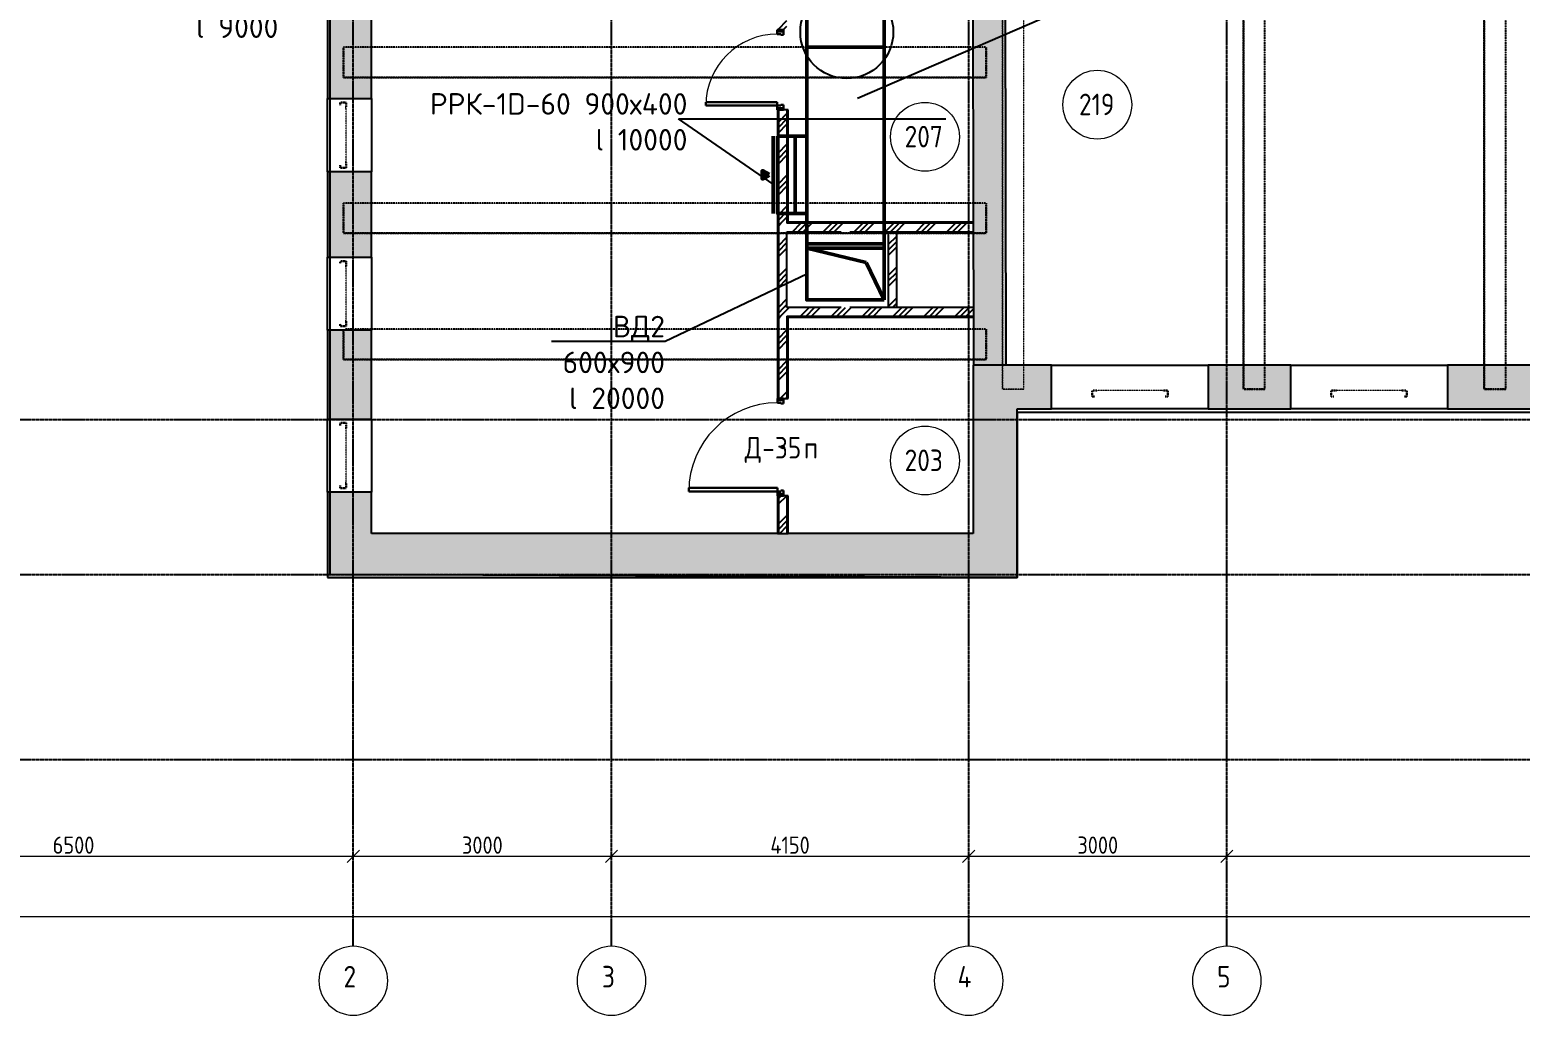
# Model space of a CAD drawing. Header units: millimetres. Extents: x -33838 to 476301, y -41806 to 120107.
# Drawn here: x 104941 to 122257, y -4664 to 6783 of the extents above; entities that cross this region are included whole.
import ezdxf
from ezdxf import colors
from ezdxf.entities.mleader import LeaderData, LeaderLine
from ezdxf.math import Vec2, Vec3

# ---------------------------------------------------------------- set-up
doc = ezdxf.new("R2010")
doc.units = ezdxf.units.MM
for name, pattern in [('ADSK_Линия сетки', [25, 20, -2.5, 0, -2.5]), ('ADSK_Сверху', [4.5, 3, -1.5]), ('ADSK_Снесено', [4.5, 3, -1.5])]:
    doc.linetypes.add(name, pattern=pattern)
for name, color, linetype, lineweight, true_color in [('_ Окна', 5, 'Continuous', 30, 0x0000ff), ('Стены внутренние', 5, 'Continuous', 18, 0x0000ff), ('Стены наружные', 1, 'ADSK_Снесено', 18, 0xff0000), ('Стены штриховка', 5, 'Continuous', 18, 0x0000ff)]:
    doc.layers.add(name, color=color, linetype=linetype, lineweight=lineweight, true_color=true_color)
for name, color, linetype, lineweight in [('Вытяжка', 5, 'Continuous', 60), ('Двери', 251, 'Continuous', 18), ('ДУ', 5, 'Continuous', 50), ('Каркас', 7, 'Continuous', 18), ('Марки дверей', 7, 'Continuous', 20), ('Марки помещений', 7, 'Continuous', 20), ('Окна', 251, 'Continuous', 18), ('Оси', 7, 'Continuous', 9)]:
    doc.layers.add(name, color=color, linetype=linetype, lineweight=lineweight)
doc.styles.add('GOST Common_1', font='GOST Common_0.ttf', dxfattribs={"width": 0.9, "height": 200})
doc.styles.add('ISOCPEUR', font='isocpeur.ttf', dxfattribs={"height": 250})
doc.dimstyles.new('ADSK_Основной_2_5_мм', dxfattribs={"dimscale": 304.8, "dimtxt": 251.428749, "dimasz": 0.463911, "dimexe": 0.492126, "dimexo": 0.492126, "dimgap": 0.098425, "dimtad": 1, "dimdec": 1, "dimrnd": 0.1, "dimdsep": 46, "dimtxsty": 'GOST Common_1', "dimblk1": 'OBLIQUE', "dimblk2": 'OBLIQUE', "dimsah": 1, "dimcen": 0.09, "dimdle": 0.492126, "dimazin": 2, "dimtfac": 1, "dimtdec": 4, "dimtix": 1, "dimtmove": 0, "dimatfit": 3, "dimfxl": 1, "dimtvp": 1, "dimtfill": 1, "dimtolj": 1, "dimtzin": 0, "dimlwd": 20, "dimlwe": 20, "dimarcsym": 2})
pattern_1 = [(45, (108139.4, 150), (-179.605, 179.605), []), (45, (108202.9, 150), (0, 359.21), []), (45, (108075.9, 150), (0, 359.21), [])]

# ---------------------------------------------------------------- blocks, each defined once
blk = doc.blocks.new('ADSK_БалкаЖБ_Прямоугольная - 250х280мм-845676-02 План 2-го этажа маркировочный')
at = {"layer": 'Каркас', "color": 253, "linetype": 'ADSK_Сверху', "true_color": 0xaaaaaa}
for p, q in [((-3195, 125), (-3195, -125)), ((-3195, 125), (3195, 125)), ((3195, -125), (3195, 125)), ((-3195, -125), (3195, -125))]:
    blk.add_line(p, q, dxfattribs=at)
at = {"layer": 'Каркас', "color": 253, "linetype": 'ADSK_Сверху', "true_color": 0xb2b2b2}
for p, q in [((-3195, -125), (-3195, 125)), ((3195, 125), (-3195, 125)), ((3195, 125), (3195, -125)), ((-3195, -125), (3195, -125))]:
    blk.add_line(p, q, dxfattribs=at)
blk = doc.blocks.new('Витраж-тент со смещением вовне - 60мм 30 сдвиг-1466942-02 План 2-го этажа маркировочный')
at = {"layer": '_ Окна', "color": 161, "linetype": 'ADSK_Сверху', "true_color": 0xaaaaff}
for p, q in [((-440, 25), (-440, -45)), ((-440, 25), (-410, 25)), ((-440, -45), (-440, 25)), ((440, 25), (410, 25)), ((440, -45), (440, 25)), ((440, -45), (440, 25)), ((-380, -45), (-440, -45)), ((-380, -35), (-380, -45)), ((380, -35), (380, -45)), ((380, -45), (440, -45))]:
    blk.add_line(p, q, dxfattribs=at)
at = {"layer": 'Окна', "color": 161, "linetype": 'ADSK_Сверху', "true_color": 0xaaaaff}
blk.add_line((-380, -45), (380, -45), dxfattribs=at)
blk = doc.blocks.new('Витраж-тент со смещением вовне - 60мм 30 сдвиг-1466941-02 План 2-го этажа маркировочный')
at = {"layer": '_ Окна', "color": 161, "linetype": 'ADSK_Сверху', "true_color": 0xaaaaff}
for p, q in [((-379, 25), (-379, -45)), ((-379, 25), (-349, 25)), ((-379, -45), (-379, 25)), ((379, 25), (349, 25)), ((379, -45), (379, 25)), ((379, -45), (379, 25)), ((-319, -45), (-379, -45)), ((-319, -35), (-319, -45)), ((319, -35), (319, -45)), ((319, -45), (379, -45))]:
    blk.add_line(p, q, dxfattribs=at)
at = {"layer": 'Окна', "color": 161, "linetype": 'ADSK_Сверху', "true_color": 0xaaaaff}
blk.add_line((-319, -45), (319, -45), dxfattribs=at)
blk = doc.blocks.new('AC_Дверь_Однопольная - Д-27п 930х2200h-1983248-02 План 2-го этажа маркировочный')
at = {"layer": 'Двери', "lineweight": 30}
for p, q in [((-415, 894), (-375, 894)), ((-415, 64), (-415, 894)), ((-375, 894), (-375, 64)), ((-465, 64), (-445, 64)), ((-465, -6), (-465, 64)), ((-445, 64), (-415, 64)), ((-445, -6), (-445, 64)), ((-445, 64), (-445, -6)), ((-375, 64), (-415, 64)), ((-415, 64), (-415, 24)), ((-415, 24), (-405, 24)), ((-405, 24), (-405, -6)), ((405, 24), (415, 24)), ((405, -6), (405, 24)), ((415, 64), (445, 64)), ((415, 24), (415, 64)), ((445, 64), (445, -6)), ((445, 64), (465, 64)), ((445, -6), (445, 64)), ((465, 64), (465, -6)), ((-445, -6), (-465, -6)), ((-405, -6), (-445, -6)), ((445, -6), (405, -6)), ((465, -6), (445, -6))]:
    blk.add_line(p, q, dxfattribs=at)
at = {"layer": 'Двери'}
blk.add_arc((-415, 64), 830, 0, 90, dxfattribs=at)
blk = doc.blocks.new('AC_Дверь_Однопольная - Д-35п 1130х2200h-1983217-02 План 2-го этажа маркировочный')
at = {"layer": 'Двери', "lineweight": 30}
for p, q in [((-515, 1092), (-475, 1092)), ((-515, 62), (-515, 1092)), ((-475, 1092), (-475, 62)), ((-565, 62), (-545, 62)), ((-565, -8), (-565, 62)), ((-545, 62), (-515, 62)), ((-545, -8), (-545, 62)), ((-545, 62), (-545, -8)), ((-475, 62), (-515, 62)), ((-515, 62), (-515, 22)), ((-515, 22), (-505, 22)), ((-505, 22), (-505, -8)), ((505, 22), (515, 22)), ((505, -8), (505, 22)), ((515, 62), (545, 62)), ((515, 22), (515, 62)), ((545, 62), (545, -8)), ((545, 62), (565, 62)), ((545, -8), (545, 62)), ((565, 62), (565, -8)), ((-545, -8), (-565, -8)), ((-505, -8), (-545, -8)), ((545, -8), (505, -8)), ((565, -8), (545, -8))]:
    blk.add_line(p, q, dxfattribs=at)
at = {"layer": 'Двери'}
blk.add_arc((-515, 62), 1030, 0, 90, dxfattribs=at)
blk = doc.blocks.new('Ось сетки - Круг_Ø8 мм-6577-02 План 2-го этажа маркировочный')
at = {"layer": 'Оси', "lineweight": 20}
for start, end in [(360, 180), (180, 360)]:
    blk.add_arc((0, 0), 4, start, end, dxfattribs=at)
blk = doc.blocks.new('ADSK_Марка_Помещение_ОдноЗначение - Номер-247393-02 План 2-го этажа маркировочный')
at = {"layer": 'Марки помещений'}
blk.add_circle((0, 0), 4, dxfattribs=at)
blk = doc.blocks.new('_Oblique')
at = {"color": 0, "linetype": 'ByBlock', "lineweight": -2}
blk.add_line((-0.5, -0.5), (0.5, 0.5), dxfattribs=at)
blk = doc.blocks.new('*D1559')
at = {"color": 0, "lineweight": 20, "transparency": 16777216}
for p, q in [((102049, -2818), (108849, -2818)), ((102199, -2868), (102199, -2968)), ((108699, -2868), (108699, -2968))]:
    blk.add_line(p, q, dxfattribs=at)
at = {"layer": 'Defpoints', "color": 0, "transparency": 16777216}
for p in [(102199, -2718), (108699, -2718), (108699, -2818)]:
    blk.add_point(p, dxfattribs=at)
at = {"color": 0, "lineweight": 20, "transparency": 16777216, "xscale": 141.4, "yscale": 141.4, "zscale": 141.4, "rotation": 180}
blk.add_blockref('_Oblique', (102199, -2818), dxfattribs=at)
at = {"color": 0, "lineweight": 20, "transparency": 16777216, "xscale": 141.4, "yscale": 141.4, "zscale": 141.4}
blk.add_blockref('_Oblique', (108699, -2818), dxfattribs=at)
at = {"color": 0, "lineweight": 25, "transparency": 16777216, "insert": (105449, -2688), "char_height": 200, "width": 756.84, "attachment_point": 5, "style": 'GOST Common_1', "bg_fill": 3, "box_fill_scale": 1.1, "bg_fill_color": 256, "bg_fill_true_color": 13158600, "bg_fill_transparency": 0}
blk.add_mtext('\\A1;6500', dxfattribs=at)
blk = doc.blocks.new('*D1560')
at = {"color": 0, "lineweight": 20, "transparency": 16777216}
for p, q in [((108549, -2818), (111849, -2818)), ((108699, -2868), (108699, -2968)), ((111699, -2868), (111699, -2968))]:
    blk.add_line(p, q, dxfattribs=at)
at = {"layer": 'Defpoints', "color": 0, "transparency": 16777216}
for p in [(108699, -2718), (111699, -2718), (111699, -2818)]:
    blk.add_point(p, dxfattribs=at)
at = {"color": 0, "lineweight": 20, "transparency": 16777216, "xscale": 141.4, "yscale": 141.4, "zscale": 141.4, "rotation": 180}
blk.add_blockref('_Oblique', (108699, -2818), dxfattribs=at)
at = {"color": 0, "lineweight": 20, "transparency": 16777216, "xscale": 141.4, "yscale": 141.4, "zscale": 141.4}
blk.add_blockref('_Oblique', (111699, -2818), dxfattribs=at)
at = {"color": 0, "lineweight": 25, "transparency": 16777216, "insert": (110199, -2688), "char_height": 200, "width": 756.84, "attachment_point": 5, "style": 'GOST Common_1', "bg_fill": 3, "box_fill_scale": 1.1, "bg_fill_color": 256, "bg_fill_true_color": 13158600, "bg_fill_transparency": 0}
blk.add_mtext('\\A1;3000', dxfattribs=at)
blk = doc.blocks.new('*D1561')
at = {"color": 0, "lineweight": 20, "transparency": 16777216}
for p, q in [((111549, -2818), (115999, -2818)), ((111699, -2868), (111699, -2968)), ((115849, -2868), (115849, -2968))]:
    blk.add_line(p, q, dxfattribs=at)
at = {"layer": 'Defpoints', "color": 0, "transparency": 16777216}
for p in [(111699, -2718), (115849, -2718), (115849, -2818)]:
    blk.add_point(p, dxfattribs=at)
at = {"color": 0, "lineweight": 20, "transparency": 16777216, "xscale": 141.4, "yscale": 141.4, "zscale": 141.4, "rotation": 180}
blk.add_blockref('_Oblique', (111699, -2818), dxfattribs=at)
at = {"color": 0, "lineweight": 20, "transparency": 16777216, "xscale": 141.4, "yscale": 141.4, "zscale": 141.4}
blk.add_blockref('_Oblique', (115849, -2818), dxfattribs=at)
at = {"color": 0, "lineweight": 25, "transparency": 16777216, "insert": (113774, -2688), "char_height": 200, "width": 726.16, "attachment_point": 5, "style": 'GOST Common_1', "bg_fill": 3, "box_fill_scale": 1.1, "bg_fill_color": 256, "bg_fill_true_color": 13158600, "bg_fill_transparency": 0}
blk.add_mtext('\\A1;4150', dxfattribs=at)
blk = doc.blocks.new('*D1562')
at = {"color": 0, "lineweight": 20, "transparency": 16777216}
for p, q in [((115699, -2818), (118999, -2818)), ((115849, -2868), (115849, -2968)), ((118849, -2868), (118849, -2968))]:
    blk.add_line(p, q, dxfattribs=at)
at = {"layer": 'Defpoints', "color": 0, "transparency": 16777216}
for p in [(115849, -2718), (118849, -2718), (118849, -2818)]:
    blk.add_point(p, dxfattribs=at)
at = {"color": 0, "lineweight": 20, "transparency": 16777216, "xscale": 141.4, "yscale": 141.4, "zscale": 141.4, "rotation": 180}
blk.add_blockref('_Oblique', (115849, -2818), dxfattribs=at)
at = {"color": 0, "lineweight": 20, "transparency": 16777216, "xscale": 141.4, "yscale": 141.4, "zscale": 141.4}
blk.add_blockref('_Oblique', (118849, -2818), dxfattribs=at)
at = {"color": 0, "lineweight": 25, "transparency": 16777216, "insert": (117349, -2688), "char_height": 200, "width": 756.84, "attachment_point": 5, "style": 'GOST Common_1', "bg_fill": 3, "box_fill_scale": 1.1, "bg_fill_color": 256, "bg_fill_true_color": 13158600, "bg_fill_transparency": 0}
blk.add_mtext('\\A1;3000', dxfattribs=at)
blk = doc.blocks.new('*D1563')
at = {"color": 0, "lineweight": 20, "transparency": 16777216}
for p, q in [((118699, -2818), (126899, -2818)), ((118849, -2868), (118849, -2968)), ((126749, -2868), (126749, -2968))]:
    blk.add_line(p, q, dxfattribs=at)
at = {"layer": 'Defpoints', "color": 0, "transparency": 16777216}
for p in [(118849, -2718), (126749, -2718), (126749, -2818)]:
    blk.add_point(p, dxfattribs=at)
at = {"color": 0, "lineweight": 20, "transparency": 16777216, "xscale": 141.4, "yscale": 141.4, "zscale": 141.4, "rotation": 180}
blk.add_blockref('_Oblique', (118849, -2818), dxfattribs=at)
at = {"color": 0, "lineweight": 20, "transparency": 16777216, "xscale": 141.4, "yscale": 141.4, "zscale": 141.4}
blk.add_blockref('_Oblique', (126749, -2818), dxfattribs=at)
at = {"color": 0, "lineweight": 25, "transparency": 16777216, "insert": (122799, -2688), "char_height": 200, "width": 756.84, "attachment_point": 5, "style": 'GOST Common_1', "bg_fill": 3, "box_fill_scale": 1.1, "bg_fill_color": 256, "bg_fill_true_color": 13158600, "bg_fill_transparency": 0}
blk.add_mtext('\\A1;7900', dxfattribs=at)
blk = doc.blocks.new('*D1578')
at = {"color": 0, "lineweight": 20, "transparency": 16777216}
for p, q in [((102049, -3518), (164199, -3518)), ((102199, -3568), (102199, -3668)), ((164049, -3568), (164049, -3668))]:
    blk.add_line(p, q, dxfattribs=at)
at = {"layer": 'Defpoints', "color": 0, "transparency": 16777216}
for p in [(102199, -3418), (164049, -3418), (164049, -3518)]:
    blk.add_point(p, dxfattribs=at)
at = {"color": 0, "lineweight": 20, "transparency": 16777216, "xscale": 141.4, "yscale": 141.4, "zscale": 141.4, "rotation": 180}
blk.add_blockref('_Oblique', (102199, -3518), dxfattribs=at)
at = {"color": 0, "lineweight": 20, "transparency": 16777216, "xscale": 141.4, "yscale": 141.4, "zscale": 141.4}
blk.add_blockref('_Oblique', (164049, -3518), dxfattribs=at)
at = {"color": 0, "lineweight": 25, "transparency": 16777216, "insert": (133124, -3388), "char_height": 200, "width": 889.8, "attachment_point": 5, "style": 'GOST Common_1', "bg_fill": 3, "box_fill_scale": 1.1, "bg_fill_color": 256, "bg_fill_true_color": 13158600, "bg_fill_transparency": 0}
blk.add_mtext('\\A1;61850', dxfattribs=at)
blk = doc.blocks.new('ADSK_Марка_Дверь - Типоразмер_ADSK_Марка-58376-02 План 2-го этажа маркировочный')
at = {"layer": 'Марки дверей', "lineweight": 9}
blk.add_circle((0, 0), 0.2, dxfattribs=at)
blk = doc.blocks.new('*U2698')
for p, q in [((0, 450), (0, -450)), ((0, 0), (0, 50))]:
    blk.add_line(p, q)
at = {"layer": 'Вытяжка'}
blk.add_lwpolyline([(45, 0), (122, -44), (122, 44)], close=True, dxfattribs=at)

msp = doc.modelspace()

# ---------------------------------------------------------------- hatches: boundary and pattern name
at = {"layer": 'Стены внутренние', "lineweight": 25, "true_color": 0x636466}
msp.add_hatch(color=251, dxfattribs=at).paths.add_polyline_path([(115904.90321, 2889.13153), (116284.90248, 2889.877), (116272.19395, 9367.95503), (115892.19468, 9367.20956), (115904.85331, 2914.57103)])
h = msp.add_hatch(dxfattribs=at)
h.set_pattern_fill('FP_1', color=251, style=0, pattern_type=2)
h.set_pattern_definition(pattern_1)
h.paths.add_polyline_path([(113663.27531, 4537.84524), (113738.27531, 4537.84524), (113738.27531, 5853.39612), (113638.27531, 5853.39612), (113638.27531, 4537.84524)])
h.paths.add_polyline_path([(113738.27531, 6783.39612), (113738.27531, 7106.8724), (113638.27531, 7106.8724), (113638.27531, 6783.39612), (113696.27531, 6783.39612)])
h = msp.add_hatch(dxfattribs=at)
h.set_pattern_fill('FP_1', color=251, style=0, pattern_type=2)
h.set_pattern_definition(pattern_1)
h.paths.add_polyline_path([(113638.27531, 3555.78828), (113738.27531, 3555.78828), (113738.27531, 4537.84524), (113638.27531, 4537.84524), (113638.27531, 3572.43799)])
h = msp.add_hatch(dxfattribs=at)
h.set_pattern_fill('FP_1', color=251, style=0, pattern_type=2)
h.set_pattern_definition(pattern_1)
h.paths.add_polyline_path([(115901.86499, 4437.84524), (115901.66881, 4537.84524), (113738.27531, 4537.84524), (113738.27531, 4437.84524), (115901.66881, 4437.84524)])
h = msp.add_hatch(dxfattribs=at)
h.set_pattern_fill('FP_1', color=251, style=0, pattern_type=2)
h.set_pattern_definition([(45, (108682.94, 150), (-179.605, 179.605), []), (45, (108746.44, 150), (0, 359.21), []), (45, (108619.44, 150), (0, 359.21), [])])
h.paths.add_polyline_path([(115012.8141, 3555.78828), (115012.8141, 4437.84524), (114912.8141, 4437.84524), (114912.8141, 3555.78828)])
h = msp.add_hatch(dxfattribs=at)
h.set_pattern_fill('FP_1', color=251, style=0, pattern_type=2)
h.set_pattern_definition(pattern_1)
h.paths.add_polyline_path([(115892.19468, 3455.78828), (115903.79156, 3455.78828), (115903.59538, 3555.78828), (113638.27531, 3555.78828), (113638.27531, 3455.78828), (115356.51448, 3455.78828)])
h = msp.add_hatch(dxfattribs=at)
h.set_pattern_fill('FP_1', color=251, style=0, pattern_type=2)
h.set_pattern_definition(pattern_1)
h.paths.add_polyline_path([(113696.27531, 932.0206), (113738.27531, 932.0206), (113738.27531, 1371.39612), (113638.27531, 1371.39612), (113638.27531, 932.0206)])
h.paths.add_polyline_path([(113738.27531, 2501.39612), (113738.27531, 3455.78828), (113638.27531, 3455.78828), (113638.27531, 2501.39612), (113696.27531, 2501.39612)])
at = {"layer": 'Стены наружные', "linetype": 'Continuous', "lineweight": 25, "true_color": 0x636466}
h = msp.add_hatch(color=251, dxfattribs=at)
h.paths.add_polyline_path([(108910.19304, 422.0206), (108910.19304, 1412.1159), (108400.19304, 1412.1159), (108400.19304, 422.0206), (108781.75821, 422.0206)])
h.paths.add_polyline_path([(108781.75821, 2262.1159), (108910.19304, 2262.1159), (108910.19304, 3293.48647), (108400.19304, 3293.48647), (108400.19304, 2262.1159), (108779.73866, 2262.1159)])
h.paths.add_polyline_path([(108777.09317, 4143.48647), (108910.19304, 4143.48647), (108910.19304, 5135.14071), (108400.19304, 5135.14071), (108400.19304, 4143.48647), (108770.96098, 4143.48647)])
h.paths.add_polyline_path([(108781.75821, 5985.14071), (108910.19304, 5985.14071), (108910.19304, 6962.01708), (108400.19304, 6962.01708), (108400.19304, 5985.14071), (108774.50352, 5985.14071)])
h.paths.add_polyline_path([(108770.96098, 7812.01708), (108910.19304, 7812.01708), (108910.19304, 8679.25245), (108400.19304, 8679.25245), (108400.19304, 7812.01708)])
for points in [[(115902.39698, 932.0206), (116412.39698, 932.0206), (116412.39698, 2889.50427), (115902.39698, 2889.13153), (115902.39698, 2615.30593)], [(114587.16569, 422.0206), (116412.39698, 422.0206), (116412.39698, 932.0206), (108910.19304, 932.0206), (108910.19304, 422.0206), (109504.52328, 422.0206)]]:
    msp.add_hatch(color=251, dxfattribs=at).paths.add_polyline_path(points)
h = msp.add_hatch(color=251, dxfattribs=at)
h.paths.add_polyline_path([(150165.66254, 2379.50427), (150686.33128, 2379.50427), (150686.33128, 2889.50427), (149625.02359, 2889.50427), (149625.02359, 2379.50427)])
h.paths.add_polyline_path([(147805.02359, 2379.50427), (147805.02359, 2889.50427), (146815.58462, 2889.50427), (146815.58462, 2379.50427), (147624.34134, 2379.50427)])
h.paths.add_polyline_path([(144016.97567, 2379.50427), (144995.58462, 2379.50427), (144995.58462, 2889.50427), (144016.97567, 2889.50427), (144016.97567, 2714.83314)])
h.paths.add_polyline_path([(141209.00591, 2379.50427), (142196.97567, 2379.50427), (142196.97567, 2889.50427), (141209.00591, 2889.50427), (141209.00591, 2714.83314)])
h.paths.add_polyline_path([(138659.84039, 2379.50427), (139389.00591, 2379.50427), (139389.00591, 2889.50427), (138360.25895, 2889.50427), (138360.25895, 2379.50427)])
h.paths.add_polyline_path([(135333.3475, 2379.50427), (136540.25895, 2379.50427), (136540.25895, 2889.50427), (135333.3475, 2889.50427), (135333.3475, 2714.83314)])
h.paths.add_polyline_path([(132532.85559, 2379.50427), (133933.3475, 2379.50427), (133933.3475, 2889.50427), (132532.85559, 2889.50427), (132532.85559, 2714.83314)])
h.paths.add_polyline_path([(131132.85559, 2379.50427), (131132.85559, 2889.50427), (129903.39975, 2889.50427), (129903.39975, 2379.50427), (130908.57335, 2379.50427)])
h.paths.add_polyline_path([(127919.58131, 2379.50427), (128083.39975, 2379.50427), (128083.39975, 2889.50427), (127094.76194, 2889.50427), (127094.76194, 2379.50427), (127293.77171, 2379.50427)])
h.paths.add_polyline_path([(125274.76194, 2379.50427), (125274.76194, 2889.50427), (124257.12095, 2889.50427), (124257.12095, 2379.50427), (124752.4505, 2379.50427)])
h.paths.add_polyline_path([(116412.39698, 2379.50427), (116813.1385, 2379.50427), (116813.1385, 2889.50427), (116412.39698, 2889.50427), (116412.39698, 2749.36727)])
h.paths.add_polyline_path([(122004.70528, 2379.50427), (122437.12095, 2379.50427), (122437.12095, 2889.50427), (121410.898, 2889.50427), (121410.898, 2379.50427)])
h.paths.add_polyline_path([(119590.898, 2379.50427), (119590.898, 2889.50427), (118633.1385, 2889.50427), (118633.1385, 2379.50427)])

# ---------------------------------------------------------------- linework, layer by layer
at = {"linetype": 'ADSK_Линия сетки', "lineweight": 25}
for p, q in [((108699.30993, -3863.55169), (108699.30993, 44571.85247)), ((111699.30993, -3863.55169), (111699.30993, 44571.85247)), ((115849.30993, -3863.55169), (115849.30993, 21818.8012)), ((118849.30993, -3863.55169), (118849.30993, 21818.8012)), ((97053.17482, 2256.78828), (165281.11784, 2256.78828)), ((97053.17482, 456.78828), (165281.11784, 456.78828)), ((97053.17482, -1693.21172), (142481.75547, -1693.21172))]:
    msp.add_line(p, q, dxfattribs=at)
msp.add_circle((114433.30733, 6758.13941), 539.82365)
at = {"layer": 'ДУ'}
for p, q in [((113968.60421, 4296.19979), (114868.60421, 4296.19979)), ((114657.95158, 4081.4772), (113968.60421, 4246.19979)), ((114868.60421, 3646.19979), (114657.95158, 4081.4772))]:
    msp.add_line(p, q, dxfattribs=at)
for points in [[(113968.60421, 4246.19979), (114868.60421, 4246.19979), (114868.60421, 7888.49653), (113968.60421, 7888.49653)], [(113968.60421, 6580.35441), (114868.60421, 6580.35441), (114868.60421, 6965.22898), (113968.60421, 6965.22898)], [(113629.73383, 5548.94521), (113833.76487, 5548.94521), (113833.76487, 4648.94521), (113629.73383, 4648.94521)], [(113833.76487, 5548.94521), (113968.60421, 5548.94521), (113968.60421, 4648.94521), (113833.76487, 4648.94521)], [(114868.60421, 3646.19979), (113968.60421, 3646.19979), (113968.60421, 4246.19979), (114868.60421, 4246.19979)]]:
    msp.add_lwpolyline(points, close=True, dxfattribs=at)
at = {"layer": 'Каркас', "color": 251, "linetype": 'ADSK_Сверху', "lineweight": 25, "true_color": 0x636466}
for p, q in [((119040.34241, 8999.43061), (119040.34241, 2610.01988)), ((119040.34241, 2610.01988), (119040.34241, 8999.43061)), ((119290.34241, 2610.01988), (119290.34241, 8999.43061)), ((119290.34241, 2610.01988), (119290.34241, 8999.43061)), ((121840.34241, 8999.43061), (121840.34241, 2610.01988)), ((121840.34241, 2610.01988), (121840.34241, 8999.43061)), ((122090.34241, 2610.01988), (122090.34241, 8999.43061)), ((122090.34241, 2610.01988), (122090.34241, 8999.43061)), ((108587.07968, 6230.35441), (108587.07968, 6580.35441)), ((108587.07968, 6580.35441), (108587.07968, 6230.35441)), ((116054.11068, 6580.35441), (108587.07968, 6580.35441)), ((116054.11068, 6580.35441), (108587.07968, 6580.35441)), ((116054.11068, 6230.35441), (116054.11068, 6580.35441)), ((116054.11068, 6580.35441), (116054.11068, 6230.35441)), ((108587.07968, 6230.35441), (116054.11068, 6230.35441)), ((116054.11068, 6230.35441), (108587.07968, 6230.35441)), ((108587.07968, 4419.31137), (108587.07968, 4769.31137)), ((108587.07968, 4769.31137), (108587.07968, 4419.31137)), ((116054.11068, 4769.31137), (108587.07968, 4769.31137)), ((116054.11068, 4769.31137), (108587.07968, 4769.31137)), ((116054.11068, 4419.31137), (116054.11068, 4769.31137)), ((116054.11068, 4769.31137), (116054.11068, 4419.31137)), ((108587.07968, 4419.31137), (116054.11068, 4419.31137)), ((116054.11068, 4419.31137), (108587.07968, 4419.31137)), ((108587.07968, 2955.22959), (108587.07968, 3293.48647)), ((108587.07968, 3293.48647), (108587.07968, 2955.22959)), ((116054.11068, 3305.22959), (108605.19304, 3305.22959)), ((116054.11068, 3305.22959), (108605.19304, 3305.22959)), ((116054.11068, 2955.22959), (116054.11068, 3305.22959)), ((116054.11068, 3305.22959), (116054.11068, 2955.22959)), ((108587.07968, 2955.22959), (116054.11068, 2955.22959)), ((116054.11068, 2955.22959), (108587.07968, 2955.22959)), ((119040.34241, 2610.01988), (119290.34241, 2610.01988)), ((119290.34241, 2610.01988), (119040.34241, 2610.01988)), ((121840.34241, 2610.01988), (122090.34241, 2610.01988)), ((122090.34241, 2610.01988), (121840.34241, 2610.01988))]:
    msp.add_line(p, q, dxfattribs=at)
at = {"layer": 'Стены внутренние', "color": 251, "lineweight": 25, "true_color": 0x636466}
for p, q in [((115892.78089, 9068.39612), (115901.64527, 4549.84524)), ((116284.90248, 2889.877), (116274.14036, 8375.78828)), ((113626.27531, 5853.39612), (113626.27531, 2501.39612)), ((113753.27531, 5853.39612), (113696.27531, 5853.39612)), ((113753.27531, 4549.84524), (113753.27531, 5853.39612)), ((115901.64527, 4549.84524), (113753.27531, 4549.84524)), ((115901.64919, 4547.84524), (115903.81118, 3445.78828)), ((113738.27531, 3555.78828), (113738.27531, 4437.84524)), ((113738.27531, 4437.84524), (114369.27531, 4437.84524)), ((114469.27531, 4437.84524), (115901.86499, 4437.84524)), ((114912.8141, 4437.84524), (114912.8141, 3555.78828)), ((115012.8141, 3555.78828), (115012.8141, 4437.84524)), ((114369.27531, 3555.78828), (113738.27531, 3555.78828)), ((115903.59538, 3555.78828), (114469.27531, 3555.78828)), ((113750.27531, 3443.78828), (115903.8151, 3443.78828)), ((113750.27531, 2501.39612), (113750.27531, 3443.78828)), ((115903.8151, 3443.78828), (115904.90321, 2889.13153)), ((115904.90321, 2889.13153), (116284.90248, 2889.877)), ((113696.27531, 2501.39612), (113750.27531, 2501.39612)), ((113626.27531, 1371.39612), (113626.27531, 932.0206)), ((113750.27531, 1371.39612), (113696.27531, 1371.39612)), ((113750.27531, 932.0206), (113750.27531, 1371.39612)), ((113628.27531, 932.0206), (113748.27531, 932.0206))]:
    msp.add_line(p, q, dxfattribs=at)
at = {"layer": 'Стены наружные', "color": 251, "linetype": 'Continuous', "lineweight": 25, "true_color": 0x636466}
for p, q in [((108400.19304, 6962.01708), (108400.19304, 5985.14071)), ((108910.19304, 5985.14071), (108910.19304, 6962.01708)), ((108400.19304, 5985.14071), (108910.19304, 5985.14071)), ((108400.19304, 5135.14071), (108400.19304, 5985.14071)), ((108910.19304, 5985.14071), (108910.19304, 5135.14071)), ((108400.19304, 5135.14071), (108400.19304, 4143.48647)), ((108910.19304, 5135.14071), (108400.19304, 5135.14071)), ((108910.19304, 4143.48647), (108910.19304, 5135.14071)), ((108400.19304, 4143.48647), (108910.19304, 4143.48647)), ((108400.19304, 3293.48647), (108400.19304, 4143.48647)), ((108910.19304, 4143.48647), (108910.19304, 3293.48647)), ((108400.19304, 3293.48647), (108400.19304, 2262.1159)), ((108910.19304, 3293.48647), (108400.19304, 3293.48647)), ((108910.19304, 2262.1159), (108910.19304, 3293.48647)), ((116813.1385, 2889.50427), (115902.39698, 2889.50427)), ((115902.39698, 2889.50427), (115902.39698, 932.0206)), ((116813.1385, 2379.50427), (116813.1385, 2889.50427)), ((116813.1385, 2889.50427), (118633.1385, 2889.50427)), ((119590.898, 2889.50427), (118633.1385, 2889.50427)), ((118633.1385, 2889.50427), (118633.1385, 2379.50427)), ((119590.898, 2379.50427), (119590.898, 2889.50427)), ((119590.898, 2889.50427), (121410.898, 2889.50427)), ((122437.12095, 2889.50427), (121410.898, 2889.50427)), ((121410.898, 2889.50427), (121410.898, 2379.50427)), ((108400.19304, 2262.1159), (108910.19304, 2262.1159)), ((108400.19304, 1412.1159), (108400.19304, 2262.1159)), ((108910.19304, 2262.1159), (108910.19304, 1412.1159)), ((116412.39698, 422.0206), (116412.39698, 2379.50427)), ((116412.39698, 2379.50427), (116813.1385, 2379.50427)), ((118633.1385, 2379.50427), (116813.1385, 2379.50427)), ((118633.1385, 2379.50427), (119590.898, 2379.50427)), ((121410.898, 2379.50427), (119590.898, 2379.50427)), ((121410.898, 2379.50427), (122437.12095, 2379.50427)), ((108400.19304, 1412.1159), (108400.19304, 422.0206)), ((108910.19304, 1412.1159), (108400.19304, 1412.1159)), ((108910.19304, 932.0206), (108910.19304, 1412.1159)), ((113626.27531, 932.0206), (108910.19304, 932.0206)), ((115902.39698, 932.0206), (113750.27531, 932.0206)), ((108400.19304, 422.0206), (116412.39698, 422.0206))]:
    msp.add_line(p, q, dxfattribs=at)
at = {"layer": 'Стены штриховка', "color": 251, "lineweight": 25, "true_color": 0x636466}
for p, q in [((113628.27531, 5853.39612), (113628.27531, 4549.84524)), ((113638.27531, 5853.39612), (113638.27531, 2501.39612)), ((113738.27531, 5853.39612), (113738.27531, 4537.84524)), ((113744.27531, 5853.39612), (113744.27531, 4549.84524)), ((113628.27531, 4549.84524), (113626.27531, 4549.84524)), ((113628.27531, 4547.84524), (113628.27531, 3445.78828)), ((113738.27531, 4549.84524), (113753.27531, 4549.84524)), ((115901.64919, 4547.84524), (113738.27531, 4547.84524)), ((115901.66881, 4537.84524), (113738.27531, 4537.84524)), ((115901.64919, 4547.84524), (115901.64527, 4549.84524)), ((113628.27531, 3455.78828), (113626.27531, 3455.78828)), ((113628.27531, 3443.78828), (113626.27531, 3443.78828)), ((113628.27531, 3443.78828), (113628.27531, 2501.39612)), ((113738.27531, 3455.78828), (115903.79156, 3455.78828)), ((113738.27531, 3455.78828), (113738.27531, 2501.39612)), ((113738.27531, 3445.78828), (115903.81118, 3445.78828)), ((113748.27531, 3443.78828), (113748.27531, 2501.39612)), ((115903.8151, 3443.78828), (115903.81118, 3445.78828)), ((113628.27531, 1371.39612), (113628.27531, 932.0206)), ((113638.27531, 1371.39612), (113638.27531, 932.0206)), ((113738.27531, 1371.39612), (113738.27531, 932.0206)), ((113748.27531, 1371.39612), (113748.27531, 932.0206)), ((113626.27531, 932.0206), (113628.27531, 932.0206)), ((113748.27531, 932.0206), (113750.27531, 932.0206))]:
    msp.add_line(p, q, dxfattribs=at)

# ---------------------------------------------------------------- block references
at = {"lineweight": 25, "xscale": 99.99999999999993, "yscale": 99.99999999999993, "zscale": 99.99999999999993}
for p in [(108699.30993, -4263.55169), (111699.30993, -4263.55169), (115849.30993, -4263.55169), (118849.30993, -4263.55169)]:
    msp.add_blockref('Ось сетки - Круг_Ø8 мм-6577-02 План 2-го этажа маркировочный', p, dxfattribs=at)
at = {"layer": '_ Окна', "color": 251, "linetype": 'ADSK_Сверху', "lineweight": 25, "true_color": 0x636466}
for name, p, rotation in [('Витраж-тент со смещением вовне - 60мм 30 сдвиг-1466941-02 План 2-го этажа маркировочный', (108570.19304, 5560.14071), 89.99999999999993), ('Витраж-тент со смещением вовне - 60мм 30 сдвиг-1466941-02 План 2-го этажа маркировочный', (108570.19304, 3718.48647), 89.99999999999993), ('Витраж-тент со смещением вовне - 60мм 30 сдвиг-1466942-02 План 2-го этажа маркировочный', (117723.1385, 2549.50427), 180), ('Витраж-тент со смещением вовне - 60мм 30 сдвиг-1466942-02 План 2-го этажа маркировочный', (120500.898, 2549.50427), 180), ('Витраж-тент со смещением вовне - 60мм 30 сдвиг-1466941-02 План 2-го этажа маркировочный', (108570.19304, 1837.1159), 89.99999999999993)]:
    msp.add_blockref(name, p, dxfattribs=dict(at, rotation=rotation))
at = {"layer": 'Двери', "color": 251, "lineweight": 25, "true_color": 0x636466}
for name, p, rotation in [('AC_Дверь_Однопольная - Д-27п 930х2200h-1983248-02 План 2-го этажа маркировочный', (113689.77531, 6318.39612), 90.0000000000001), ('AC_Дверь_Однопольная - Д-35п 1130х2200h-1983217-02 План 2-го этажа маркировочный', (113688.27531, 1936.39612), 89.9999999999999)]:
    msp.add_blockref(name, p, dxfattribs=dict(at, rotation=rotation))
at = {"layer": 'ДУ', "rotation": 180.0000000003023}
msp.add_blockref('*U2698', (113576.59581, 5098.94521), dxfattribs=at)
at = {"layer": 'Каркас', "color": 251, "linetype": 'ADSK_Сверху', "lineweight": 25, "true_color": 0x636466, "rotation": 89.99999999999991}
msp.add_blockref('ADSK_БалкаЖБ_Прямоугольная - 250х280мм-845676-02 План 2-го этажа маркировочный', (116365.34241, 5804.72525), dxfattribs=at)
at = {"layer": 'Марки дверей', "color": 251, "lineweight": 25, "true_color": 0x636466, "xscale": 99.99999999999993, "yscale": 99.99999999999993, "zscale": 99.99999999999993}
msp.add_blockref('ADSK_Марка_Дверь - Типоразмер_ADSK_Марка-58376-02 План 2-го этажа маркировочный', (113688.27531, 1936.39612), dxfattribs=at)
at = {"layer": 'Марки помещений', "color": 251, "lineweight": 25, "true_color": 0x636466, "xscale": 99.99999999999993, "yscale": 99.99999999999993, "zscale": 99.99999999999993}
for p in [(117343.08173, 5913.62629), (115341.19311, 5540.13883), (115341.19311, 1779.61195)]:
    msp.add_blockref('ADSK_Марка_Помещение_ОдноЗначение - Номер-247393-02 План 2-го этажа маркировочный', p, dxfattribs=at)

# ---------------------------------------------------------------- texts
at = {"lineweight": 25, "char_height": 250, "attachment_point": 1, "style": 'ISOCPEUR'}
for s, insert, width in [('\\fGOST Common|b0|i0|c204|p34|;\\W.9;2', (108585.52926, -4091.01834), 274.177125), ('\\fGOST Common|b0|i0|c204|p34|;\\W.9;3', (111588.22926, -4091.01834), 266.9619375), ('\\fGOST Common|b0|i0|c204|p34|;\\W.9;4', (115720.67926, -4091.01834), 310.2530625), ('\\fGOST Common|b0|i0|c204|p34|;\\W.9;5', (118735.52926, -4091.01834), 274.177125)]:
    msp.add_mtext(s, dxfattribs=dict(at, insert=insert, width=width))
at = {"layer": 'Марки дверей', "color": 251, "lineweight": 25, "true_color": 0x636466, "char_height": 250, "attachment_point": 1, "style": 'GOST Common_1'}
for s, insert, width in [('\\fGOST Common|b0|i0|c204|p34|;\\W.9;Д', (113248.44604, 2053.40921), 245.316375), ('-35', (113450.85229, 2053.40921), 584.4301875), ('\\fGOST Common|b0|i0|c204|p34|;\\W.9;п', (113933.05541, 2053.40921), 194.8100625)]:
    msp.add_mtext(s, dxfattribs=dict(at, insert=insert, width=width))
at = {"layer": 'Марки помещений', "color": 251, "lineweight": 25, "true_color": 0x636466, "char_height": 250, "attachment_point": 1, "style": 'GOST Common_1'}
for s, insert, width in [('219', (117130.67447, 6041.35137), 526.7086875), ('207', (115104.93585, 5667.8639), 584.4301875), ('203', (115104.93585, 1907.33702), 584.4301875)]:
    msp.add_mtext(s, dxfattribs=dict(at, insert=insert, width=width))

# ---------------------------------------------------------------- leaders
ml = msp.add_multileader_mtext('Standard')
ml.set_content('РРК-1-60 600х600\\Pl 9000', color=256, style='ISOCPEUR')
ml.set_leader_properties()
ml.build(insert=Vec2(0, 0))
ml.multileader.update_dxf_attribs({"text_left_attachment_type": 6, "text_right_attachment_type": 6, "dogleg_length": 0.36, "arrow_head_size": 0.18})
ctx = ml.context
ctx.base_point, ctx.char_height, ctx.arrow_head_size, ctx.landing_gap_size, ctx.plane_origin = Vec3(105078.21554, 7055.88805), 250, 0.18, 0.09, Vec3(109864.85213, 8817.83569)
ctx.left_attachment, ctx.right_attachment, ctx.text_align_type = 6, 6, 2
notes = []
notes.append((ctx, [(1, (1, 1, 0), (107828.75554, 7055.88805), (-1, 0), 0.36, [(0, [(109358.98534, 7878.76731)], 0, [])])]))
ctx.mtext.insert, ctx.mtext.alignment, ctx.mtext.flow_direction = Vec3(107828.30554, 7355.88805), 3, 5
at = {"ltscale": 10}
ml = msp.add_multileader_mtext('Standard', dxfattribs=at)
ml.set_content('600х900', color=256, style='ISOCPEUR')
ml.set_leader_properties()
ml.build(insert=Vec2(0, 0))
ml.multileader.update_dxf_attribs({"text_left_attachment_type": 6, "text_right_attachment_type": 6, "dogleg_length": 0.36, "arrow_head_size": 0.18})
ctx = ml.context
ctx.base_point, ctx.char_height, ctx.arrow_head_size, ctx.landing_gap_size, ctx.plane_origin = Vec3(116698.07133, 6913.10586), 250, 0.18, 0.09, Vec3(114558.63165, 5988.83588)
ctx.left_attachment, ctx.right_attachment, ctx.text_align_type = 6, 6, 2
notes.append((ctx, [(0, (1, 1, 0), (116697.71133, 6913.10586), (1, 0), 0.36, [(0, [(114558.63165, 5988.83588)], 0, [])])]))
ctx.mtext.insert, ctx.mtext.alignment, ctx.mtext.flow_direction = Vec3(117873.16133, 7213.10586), 3, 5
ml = msp.add_multileader_mtext('Standard', dxfattribs=at)
ml.set_content('РРК-1D-60 900х400\\Pl 10000', color=256, style='ISOCPEUR')
ml.set_leader_properties()
ml.build(insert=Vec2(0, 0))
ml.multileader.update_dxf_attribs({"text_left_attachment_type": 6, "text_right_attachment_type": 6, "dogleg_length": 0.36, "arrow_head_size": 0.18})
ctx = ml.context
ctx.base_point, ctx.char_height, ctx.arrow_head_size, ctx.landing_gap_size, ctx.plane_origin = Vec3(109606.63447, 5747.68175), 250, 0.18, 0.09, Vec3(113576.59581, 4988.84492)
ctx.left_attachment, ctx.right_attachment, ctx.text_align_type = 6, 6, 2
notes.append((ctx, [(0, (1, 1, 0), (112479.33356, 5747.68175), (-1, 0), 0.36, [(0, [(113576.59581, 4988.84492)], 0, [])])]))
ctx.mtext.insert, ctx.mtext.alignment, ctx.mtext.flow_direction = Vec3(112581.72447, 6047.68175), 3, 5
ml = msp.add_multileader_mtext('Standard', dxfattribs=at)
ml.set_content('ВД2\\P600х900\\Pl 20000', color=256, style='ISOCPEUR')
ml.set_leader_properties()
ml.build(insert=Vec2(0, 0))
ml.multileader.update_dxf_attribs({"text_left_attachment_type": 6, "text_right_attachment_type": 6, "dogleg_length": 0.36, "arrow_head_size": 0.18})
ctx = ml.context
ctx.base_point, ctx.char_height, ctx.arrow_head_size, ctx.landing_gap_size, ctx.plane_origin = Vec3(111145.50518, 3161.25352), 250, 0.18, 0.09, Vec3(113753.27531, 3946.19979)
ctx.left_attachment, ctx.right_attachment, ctx.text_align_type = 6, 6, 2
notes.append((ctx, [(0, (1, 1, 0), (112321.04518, 3161.25352), (-1, 0), 0.36, [(0, [(113968.60421, 3946.19979)], 0, [])])]))
ctx.mtext.insert, ctx.mtext.alignment, ctx.mtext.flow_direction = Vec3(112320.59518, 3461.25352), 3, 5
for ctx, leaders in notes:
    for number, flags, end, landing, length, lines in leaders:
        leader = LeaderData()
        leader.index, (leader.has_last_leader_line, leader.has_dogleg_vector, leader.attachment_direction) = number, flags
        leader.last_leader_point, leader.dogleg_vector, leader.dogleg_length = Vec3(end), Vec3(landing), length
        for number, points, colour, breaks in lines:
            line = LeaderLine()
            line.index, line.vertices, line.color, line.breaks = number, Vec3.list(points), colors.encode_raw_color(colour), breaks
            leader.lines.append(line)
        ctx.leaders.append(leader)

# ---------------------------------------------------------------- next in the draw order: dimensions: what is measured, and where the dimension line sits
at = {"lineweight": 25}
for base, p1, p2, override, picture, middle in [((108699.30993, -2817.9078), (102199.30993, -2717.9229), (108699.30993, -2717.9229), {"dimpost": '<>', "dimfxl": 6500}, '*D1559', (105449.30993, -2687.9078)), ((164049.30993, -3517.9078), (102199.30993, -3417.9229), (164049.30993, -3417.9229), {"dimpost": '<>', "dimfxl": 61850}, '*D1578', (133124.30993, -3387.9078))]:
    dim = msp.add_linear_dim(base=base, p1=p1, p2=p2, dimstyle='ADSK_Основной_2_5_мм', override=override, dxfattribs=at)
    dim.commit()
    dim.dimension.update_dxf_attribs({"geometry": picture, "text_midpoint": middle})

# ---------------------------------------------------------------- next in the draw order: dimensions: what is measured, and where the dimension line sits
dim = msp.add_linear_dim(base=(111699.30993, -2817.9078), p1=(108699.30993, -2717.9229), p2=(111699.30993, -2717.9229), dimstyle='ADSK_Основной_2_5_мм', override={"dimpost": '<>', "dimfxl": 3000}, dxfattribs=at)
dim.commit()
dim.dimension.update_dxf_attribs({"geometry": '*D1560', "text_midpoint": (110199.30993, -2687.9078)})

# ---------------------------------------------------------------- next in the draw order: dimensions: what is measured, and where the dimension line sits
dim = msp.add_linear_dim(base=(115849.30993, -2817.9078), p1=(111699.30993, -2717.9229), p2=(115849.30993, -2717.9229), dimstyle='ADSK_Основной_2_5_мм', override={"dimpost": '<>', "dimfxl": 4150}, dxfattribs=at)
dim.commit()
dim.dimension.update_dxf_attribs({"geometry": '*D1561', "text_midpoint": (113774.30993, -2687.9078)})

# ---------------------------------------------------------------- next in the draw order: dimensions: what is measured, and where the dimension line sits
dim = msp.add_linear_dim(base=(118849.30993, -2817.9078), p1=(115849.30993, -2717.9229), p2=(118849.30993, -2717.9229), dimstyle='ADSK_Основной_2_5_мм', override={"dimpost": '<>', "dimfxl": 3000}, dxfattribs=at)
dim.commit()
dim.dimension.update_dxf_attribs({"geometry": '*D1562', "text_midpoint": (117349.30993, -2687.9078)})

# ---------------------------------------------------------------- next in the draw order: dimensions: what is measured, and where the dimension line sits
dim = msp.add_linear_dim(base=(126749.30993, -2817.9078), p1=(118849.30993, -2717.9229), p2=(126749.30993, -2717.9229), dimstyle='ADSK_Основной_2_5_мм', override={"dimpost": '<>', "dimfxl": 7900}, dxfattribs=at)
dim.commit()
dim.dimension.update_dxf_attribs({"geometry": '*D1563', "text_midpoint": (122799.30993, -2687.9078)})

# ---------------------------------------------------------------- next in the draw order: linework, layer by layer
at = {"color": 251, "lineweight": 25, "true_color": 0x636466}
msp.add_lwpolyline([(154172.61168, 21084.05859), (154172.61168, 43909.20652), (164172.01721, 43909.20652), (164353.34879, 8682.30207), (158072.80028, 8682.30207), (158072.80028, 300.23165), (150176.33128, 300.23165), (150176.33128, 2256.78828), (139375.37313, 2336.47811), (139475.79504, 2335.73719), (139475.79504, -2582.56685), (127112.04326, -2582.56685), (127112.04326, 2336.47811), (116412.39698, 2336.47811), (116412.39698, 422.0206), (108429.89827, 456.78828), (108429.89827, 8679.25245)], dxfattribs=at)

doc.saveas('drawing.dxf')
